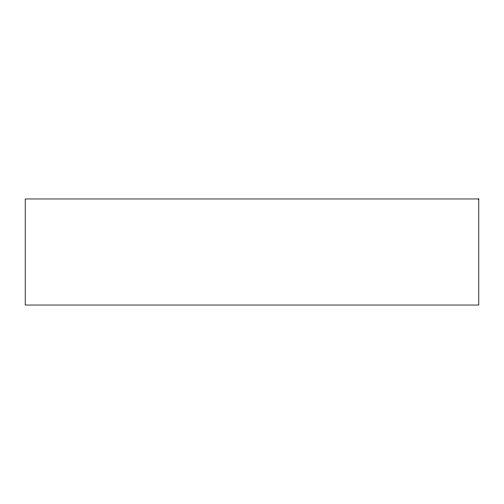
<?xml version="1.0" encoding="UTF-8"?>
<svg xmlns="http://www.w3.org/2000/svg" width="504" height="504" viewBox="0 0 504 504"><rect width="100%" height="100%" fill="white"/><g stroke="black" fill="none" stroke-linecap="round" stroke-linejoin="round"><path stroke-width="0.76" d="M478.8 198.967L25.2 198.967L25.2 305.033L478.8 305.033L478.8 198.967"/></g></svg>
